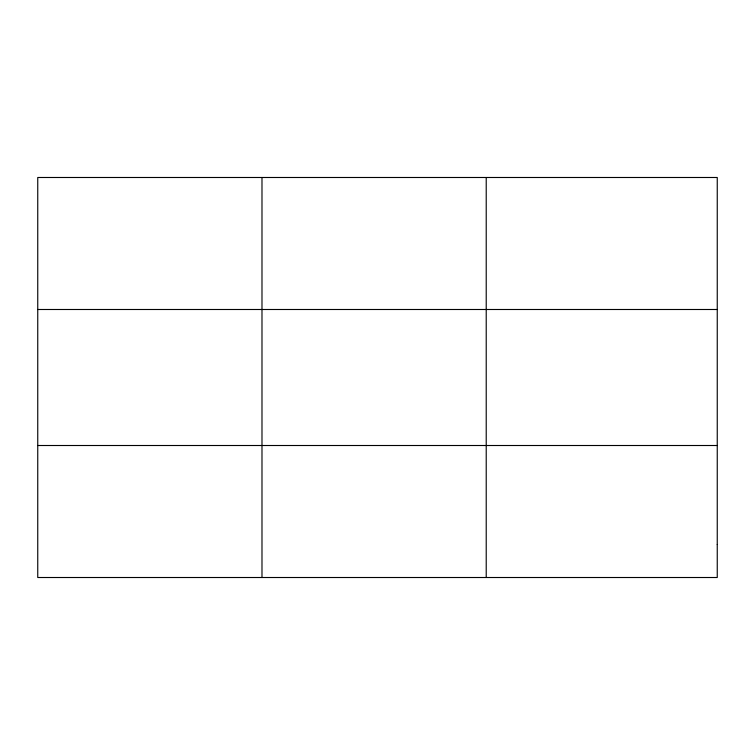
<?xml version="1.0" encoding="UTF-8"?>
<svg xmlns="http://www.w3.org/2000/svg" width="755" height="755" viewBox="0 0 755 755"><rect width="100%" height="100%" fill="white"/><g stroke="black" fill="none" stroke-linecap="round" stroke-linejoin="round"><path stroke-width="1.13" d="M261.985 577.509L261.985 177.491M486.22 577.509L486.22 177.491M37.75 309.493L717.25 309.493M37.75 445.507L717.25 445.507M717.25 544.506L717.25 577.509L37.75 577.509L37.75 177.491L717.25 177.491L717.25 544.506"/></g></svg>
